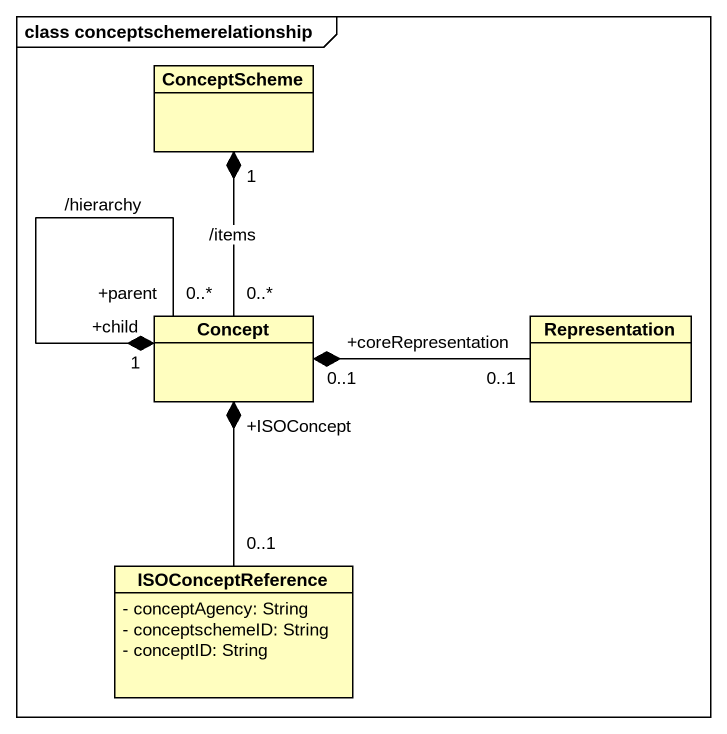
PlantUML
@startuml
mainframe class conceptschemerelationship
hide circle
hide empty members
skinparam classAttributeIconSize 0
class ConceptScheme #FFFEBF
class Concept #FFFEBF
class Representation #FFFEBF
class ISOConceptReference #FFFEBF {
  - conceptAgency: String
  - conceptschemeID: String
  - conceptID: String
}
Concept "0..*" -up-* "1" ConceptScheme : /items
Concept "+parent\n0..*" --* "+child\n1" Concept : /hierarchy
Representation "+coreRepresentation\n0..1" -left-* "0..1" Concept
ISOConceptReference "0..1" -up-* "+ISOConcept" Concept
@enduml
